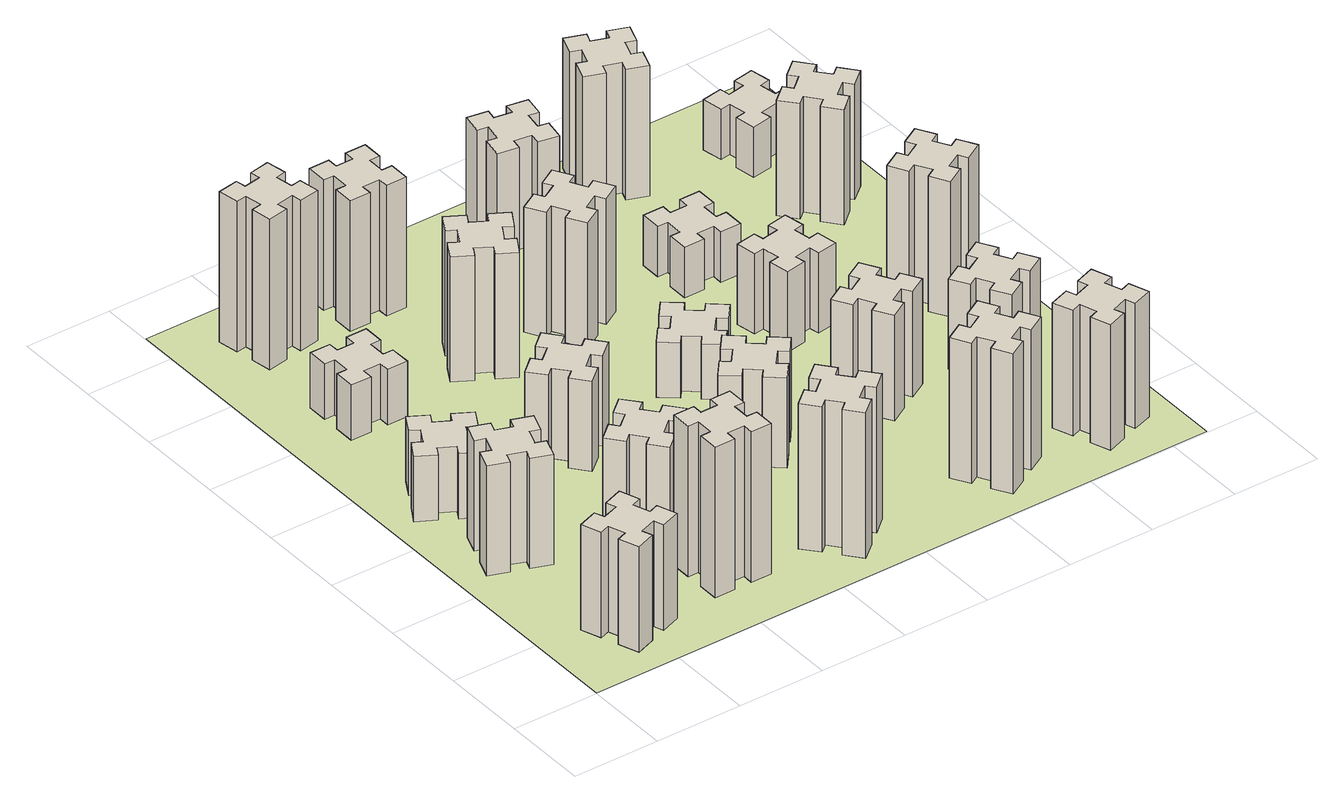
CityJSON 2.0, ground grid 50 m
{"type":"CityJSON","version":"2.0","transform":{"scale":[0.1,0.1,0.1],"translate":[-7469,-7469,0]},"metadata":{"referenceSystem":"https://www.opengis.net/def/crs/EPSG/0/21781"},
"CityObjects":{
"building1":{"type":"Building","attributes":{"class":"1000","function":"1000","usage":"1000","yearOfConstruction":2016,"roofType":"1000","measuredHeight":63,"storeysAboveGround":30,"storeysBelowGround":0},"geometry":[{"type":"Solid","lod":"1","boundaries":[[[[0,1,2,3,4,5,6,7,8,9,10,11,12,13,14,15,16,17,18,19]],[[17,16,20,21]],[[16,15,22,20]],[[15,14,23,22]],[[14,13,24,23]],[[13,12,25,24]],[[12,11,26,25]],[[11,10,27,26]],[[10,9,28,27]],[[9,8,29,28]],[[8,7,30,29]],[[7,6,31,30]],[[6,5,32,31]],[[5,4,33,32]],[[4,3,34,33]],[[3,2,35,34]],[[2,1,36,35]],[[1,0,37,36]],[[0,19,38,37]],[[19,18,39,38]],[[18,17,21,39]],[[24,25,26,27,28,29,30,31,32,33,34,35,36,37,38,39,21,20,22,23]]]]}]},
"building2":{"type":"Building","attributes":{"class":"1000","function":"1000","usage":"1000","yearOfConstruction":2016,"roofType":"1000","measuredHeight":66,"storeysAboveGround":30,"storeysBelowGround":0},"geometry":[{"type":"Solid","lod":"1","boundaries":[[[[40,41,42,43,44,45,46,47,48,49,50,51,52,53,54,55,56,57,58,59]],[[57,56,60,61]],[[56,55,62,60]],[[55,54,63,62]],[[54,53,64,63]],[[53,52,65,64]],[[52,51,66,65]],[[51,50,67,66]],[[50,49,68,67]],[[49,48,69,68]],[[48,47,70,69]],[[47,46,71,70]],[[46,45,72,71]],[[45,44,73,72]],[[44,43,74,73]],[[43,42,75,74]],[[42,41,76,75]],[[41,40,77,76]],[[40,59,78,77]],[[59,58,79,78]],[[58,57,61,79]],[[64,65,66,67,68,69,70,71,72,73,74,75,76,77,78,79,61,60,62,63]]]]}]},
"building3":{"type":"Building","attributes":{"class":"1000","function":"1000","usage":"1000","yearOfConstruction":2016,"roofType":"1000","measuredHeight":39,"storeysAboveGround":30,"storeysBelowGround":0},"geometry":[{"type":"Solid","lod":"1","boundaries":[[[[80,81,82,83,84,85,86,87,88,89,90,91,92,93,94,95,96,97,98,99]],[[97,96,100,101]],[[96,95,102,100]],[[95,94,103,102]],[[94,93,104,103]],[[93,92,105,104]],[[92,91,106,105]],[[91,90,107,106]],[[90,89,108,107]],[[89,88,109,108]],[[88,87,110,109]],[[87,86,111,110]],[[86,85,112,111]],[[85,84,113,112]],[[84,83,114,113]],[[83,82,115,114]],[[82,81,116,115]],[[81,80,117,116]],[[80,99,118,117]],[[99,98,119,118]],[[98,97,101,119]],[[104,105,106,107,108,109,110,111,112,113,114,115,116,117,118,119,101,100,102,103]]]]}]},
"building4":{"type":"Building","attributes":{"class":"1000","function":"1000","usage":"1000","yearOfConstruction":2016,"roofType":"1000","measuredHeight":33,"storeysAboveGround":30,"storeysBelowGround":0},"geometry":[{"type":"Solid","lod":"1","boundaries":[[[[120,121,122,123,124,125,126,127,128,129,130,131,132,133,134,135,136,137,138,139]],[[137,136,140,141]],[[136,135,142,140]],[[135,134,143,142]],[[134,133,144,143]],[[133,132,145,144]],[[132,131,146,145]],[[131,130,147,146]],[[130,129,148,147]],[[129,128,149,148]],[[128,127,150,149]],[[127,126,151,150]],[[126,125,152,151]],[[125,124,153,152]],[[124,123,154,153]],[[123,122,155,154]],[[122,121,156,155]],[[121,120,157,156]],[[120,139,158,157]],[[139,138,159,158]],[[138,137,141,159]],[[144,145,146,147,148,149,150,151,152,153,154,155,156,157,158,159,141,140,142,143]]]]}]},
"building5":{"type":"Building","attributes":{"class":"1000","function":"1000","usage":"1000","yearOfConstruction":2016,"roofType":"1000","measuredHeight":90,"storeysAboveGround":30,"storeysBelowGround":0},"geometry":[{"type":"Solid","lod":"1","boundaries":[[[[160,161,162,163,164,165,166,167,168,169,170,171,172,173,174,175,176,177,178,179]],[[177,176,180,181]],[[176,175,182,180]],[[175,174,183,182]],[[174,173,184,183]],[[173,172,185,184]],[[172,171,186,185]],[[171,170,187,186]],[[170,169,188,187]],[[169,168,189,188]],[[168,167,190,189]],[[167,166,191,190]],[[166,165,192,191]],[[165,164,193,192]],[[164,163,194,193]],[[163,162,195,194]],[[162,161,196,195]],[[161,160,197,196]],[[160,179,198,197]],[[179,178,199,198]],[[178,177,181,199]],[[184,185,186,187,188,189,190,191,192,193,194,195,196,197,198,199,181,180,182,183]]]]}]},
"building6":{"type":"Building","attributes":{"class":"1000","function":"1000","usage":"1000","yearOfConstruction":2016,"roofType":"1000","measuredHeight":51,"storeysAboveGround":30,"storeysBelowGround":0},"geometry":[{"type":"Solid","lod":"1","boundaries":[[[[200,201,202,203,204,205,206,207,208,209,210,211,212,213,214,215,216,217,218,219]],[[217,216,220,221]],[[216,215,222,220]],[[215,214,223,222]],[[214,213,224,223]],[[213,212,225,224]],[[212,211,226,225]],[[211,210,227,226]],[[210,209,228,227]],[[209,208,229,228]],[[208,207,230,229]],[[207,206,231,230]],[[206,205,232,231]],[[205,204,233,232]],[[204,203,234,233]],[[203,202,235,234]],[[202,201,236,235]],[[201,200,237,236]],[[200,219,238,237]],[[219,218,239,238]],[[218,217,221,239]],[[224,225,226,227,228,229,230,231,232,233,234,235,236,237,238,239,221,220,222,223]]]]}]},
"building7":{"type":"Building","attributes":{"class":"1000","function":"1000","usage":"1000","yearOfConstruction":2016,"roofType":"1000","measuredHeight":90,"storeysAboveGround":30,"storeysBelowGround":0},"geometry":[{"type":"Solid","lod":"1","boundaries":[[[[240,241,242,243,244,245,246,247,248,249,250,251,252,253,254,255,256,257,258,259]],[[257,256,260,261]],[[256,255,262,260]],[[255,254,263,262]],[[254,253,264,263]],[[253,252,265,264]],[[252,251,266,265]],[[251,250,267,266]],[[250,249,268,267]],[[249,248,269,268]],[[248,247,270,269]],[[247,246,271,270]],[[246,245,272,271]],[[245,244,273,272]],[[244,243,274,273]],[[243,242,275,274]],[[242,241,276,275]],[[241,240,277,276]],[[240,259,278,277]],[[259,258,279,278]],[[258,257,261,279]],[[264,265,266,267,268,269,270,271,272,273,274,275,276,277,278,279,261,260,262,263]]]]}]},
"building8":{"type":"Building","attributes":{"class":"1000","function":"1000","usage":"1000","yearOfConstruction":2016,"roofType":"1000","measuredHeight":54,"storeysAboveGround":30,"storeysBelowGround":0},"geometry":[{"type":"Solid","lod":"1","boundaries":[[[[280,281,282,283,284,285,286,287,288,289,290,291,292,293,294,295,296,297,298,299]],[[297,296,300,301]],[[296,295,302,300]],[[295,294,303,302]],[[294,293,304,303]],[[293,292,305,304]],[[292,291,306,305]],[[291,290,307,306]],[[290,289,308,307]],[[289,288,309,308]],[[288,287,310,309]],[[287,286,311,310]],[[286,285,312,311]],[[285,284,313,312]],[[284,283,314,313]],[[283,282,315,314]],[[282,281,316,315]],[[281,280,317,316]],[[280,299,318,317]],[[299,298,319,318]],[[298,297,301,319]],[[304,305,306,307,308,309,310,311,312,313,314,315,316,317,318,319,301,300,302,303]]]]}]},
"building9":{"type":"Building","attributes":{"class":"1000","function":"1000","usage":"1000","yearOfConstruction":2016,"roofType":"1000","measuredHeight":87,"storeysAboveGround":30,"storeysBelowGround":0},"geometry":[{"type":"Solid","lod":"1","boundaries":[[[[320,321,322,323,324,325,326,327,328,329,330,331,332,333,334,335,336,337,338,339]],[[337,336,340,341]],[[336,335,342,340]],[[335,334,343,342]],[[334,333,344,343]],[[333,332,345,344]],[[332,331,346,345]],[[331,330,347,346]],[[330,329,348,347]],[[329,328,349,348]],[[328,327,350,349]],[[327,326,351,350]],[[326,325,352,351]],[[325,324,353,352]],[[324,323,354,353]],[[323,322,355,354]],[[322,321,356,355]],[[321,320,357,356]],[[320,339,358,357]],[[339,338,359,358]],[[338,337,341,359]],[[344,345,346,347,348,349,350,351,352,353,354,355,356,357,358,359,341,340,342,343]]]]}]},
"building10":{"type":"Building","attributes":{"class":"1000","function":"1000","usage":"1000","yearOfConstruction":2016,"roofType":"1000","measuredHeight":75,"storeysAboveGround":30,"storeysBelowGround":0},"geometry":[{"type":"Solid","lod":"1","boundaries":[[[[360,361,362,363,364,365,366,367,368,369,370,371,372,373,374,375,376,377,378,379]],[[377,376,380,381]],[[376,375,382,380]],[[375,374,383,382]],[[374,373,384,383]],[[373,372,385,384]],[[372,371,386,385]],[[371,370,387,386]],[[370,369,388,387]],[[369,368,389,388]],[[368,367,390,389]],[[367,366,391,390]],[[366,365,392,391]],[[365,364,393,392]],[[364,363,394,393]],[[363,362,395,394]],[[362,361,396,395]],[[361,360,397,396]],[[360,379,398,397]],[[379,378,399,398]],[[378,377,381,399]],[[384,385,386,387,388,389,390,391,392,393,394,395,396,397,398,399,381,380,382,383]]]]}]},
"building11":{"type":"Building","attributes":{"class":"1000","function":"1000","usage":"1000","yearOfConstruction":2016,"roofType":"1000","measuredHeight":78,"storeysAboveGround":30,"storeysBelowGround":0},"geometry":[{"type":"Solid","lod":"1","boundaries":[[[[400,401,402,403,404,405,406,407,408,409,410,411,412,413,414,415,416,417,418,419]],[[417,416,420,421]],[[416,415,422,420]],[[415,414,423,422]],[[414,413,424,423]],[[413,412,425,424]],[[412,411,426,425]],[[411,410,427,426]],[[410,409,428,427]],[[409,408,429,428]],[[408,407,430,429]],[[407,406,431,430]],[[406,405,432,431]],[[405,404,433,432]],[[404,403,434,433]],[[403,402,435,434]],[[402,401,436,435]],[[401,400,437,436]],[[400,419,438,437]],[[419,418,439,438]],[[418,417,421,439]],[[424,425,426,427,428,429,430,431,432,433,434,435,436,437,438,439,421,420,422,423]]]]}]},
"building12":{"type":"Building","attributes":{"class":"1000","function":"1000","usage":"1000","yearOfConstruction":2016,"roofType":"1000","measuredHeight":54,"storeysAboveGround":30,"storeysBelowGround":0},"geometry":[{"type":"Solid","lod":"1","boundaries":[[[[440,441,442,443,444,445,446,447,448,449,450,451,452,453,454,455,456,457,458,459]],[[457,456,460,461]],[[456,455,462,460]],[[455,454,463,462]],[[454,453,464,463]],[[453,452,465,464]],[[452,451,466,465]],[[451,450,467,466]],[[450,449,468,467]],[[449,448,469,468]],[[448,447,470,469]],[[447,446,471,470]],[[446,445,472,471]],[[445,444,473,472]],[[444,443,474,473]],[[443,442,475,474]],[[442,441,476,475]],[[441,440,477,476]],[[440,459,478,477]],[[459,458,479,478]],[[458,457,461,479]],[[464,465,466,467,468,469,470,471,472,473,474,475,476,477,478,479,461,460,462,463]]]]}]},
"building13":{"type":"Building","attributes":{"class":"1000","function":"1000","usage":"1000","yearOfConstruction":2016,"roofType":"1000","measuredHeight":33,"storeysAboveGround":30,"storeysBelowGround":0},"geometry":[{"type":"Solid","lod":"1","boundaries":[[[[480,481,482,483,484,485,486,487,488,489,490,491,492,493,494,495,496,497,498,499]],[[497,496,500,501]],[[496,495,502,500]],[[495,494,503,502]],[[494,493,504,503]],[[493,492,505,504]],[[492,491,506,505]],[[491,490,507,506]],[[490,489,508,507]],[[489,488,509,508]],[[488,487,510,509]],[[487,486,511,510]],[[486,485,512,511]],[[485,484,513,512]],[[484,483,514,513]],[[483,482,515,514]],[[482,481,516,515]],[[481,480,517,516]],[[480,499,518,517]],[[499,498,519,518]],[[498,497,501,519]],[[504,505,506,507,508,509,510,511,512,513,514,515,516,517,518,519,501,500,502,503]]]]}]},
"building14":{"type":"Building","attributes":{"class":"1000","function":"1000","usage":"1000","yearOfConstruction":2016,"roofType":"1000","measuredHeight":75,"storeysAboveGround":30,"storeysBelowGround":0},"geometry":[{"type":"Solid","lod":"1","boundaries":[[[[520,521,522,523,524,525,526,527,528,529,530,531,532,533,534,535,536,537,538,539]],[[537,536,540,541]],[[536,535,542,540]],[[535,534,543,542]],[[534,533,544,543]],[[533,532,545,544]],[[532,531,546,545]],[[531,530,547,546]],[[530,529,548,547]],[[529,528,549,548]],[[528,527,550,549]],[[527,526,551,550]],[[526,525,552,551]],[[525,524,553,552]],[[524,523,554,553]],[[523,522,555,554]],[[522,521,556,555]],[[521,520,557,556]],[[520,539,558,557]],[[539,538,559,558]],[[538,537,541,559]],[[544,545,546,547,548,549,550,551,552,553,554,555,556,557,558,559,541,540,542,543]]]]}]},
"building15":{"type":"Building","attributes":{"class":"1000","function":"1000","usage":"1000","yearOfConstruction":2016,"roofType":"1000","measuredHeight":84,"storeysAboveGround":30,"storeysBelowGround":0},"geometry":[{"type":"Solid","lod":"1","boundaries":[[[[560,561,562,563,564,565,566,567,568,569,570,571,572,573,574,575,576,577,578,579]],[[577,576,580,581]],[[576,575,582,580]],[[575,574,583,582]],[[574,573,584,583]],[[573,572,585,584]],[[572,571,586,585]],[[571,570,587,586]],[[570,569,588,587]],[[569,568,589,588]],[[568,567,590,589]],[[567,566,591,590]],[[566,565,592,591]],[[565,564,593,592]],[[564,563,594,593]],[[563,562,595,594]],[[562,561,596,595]],[[561,560,597,596]],[[560,579,598,597]],[[579,578,599,598]],[[578,577,581,599]],[[584,585,586,587,588,589,590,591,592,593,594,595,596,597,598,599,581,580,582,583]]]]}]},
"building16":{"type":"Building","attributes":{"class":"1000","function":"1000","usage":"1000","yearOfConstruction":2016,"roofType":"1000","measuredHeight":66,"storeysAboveGround":30,"storeysBelowGround":0},"geometry":[{"type":"Solid","lod":"1","boundaries":[[[[600,601,602,603,604,605,606,607,608,609,610,611,612,613,614,615,616,617,618,619]],[[617,616,620,621]],[[616,615,622,620]],[[615,614,623,622]],[[614,613,624,623]],[[613,612,625,624]],[[612,611,626,625]],[[611,610,627,626]],[[610,609,628,627]],[[609,608,629,628]],[[608,607,630,629]],[[607,606,631,630]],[[606,605,632,631]],[[605,604,633,632]],[[604,603,634,633]],[[603,602,635,634]],[[602,601,636,635]],[[601,600,637,636]],[[600,619,638,637]],[[619,618,639,638]],[[618,617,621,639]],[[624,625,626,627,628,629,630,631,632,633,634,635,636,637,638,639,621,620,622,623]]]]}]},
"building17":{"type":"Building","attributes":{"class":"1000","function":"1000","usage":"1000","yearOfConstruction":2016,"roofType":"1000","measuredHeight":63,"storeysAboveGround":30,"storeysBelowGround":0},"geometry":[{"type":"Solid","lod":"1","boundaries":[[[[640,641,642,643,644,645,646,647,648,649,650,651,652,653,654,655,656,657,658,659]],[[657,656,660,661]],[[656,655,662,660]],[[655,654,663,662]],[[654,653,664,663]],[[653,652,665,664]],[[652,651,666,665]],[[651,650,667,666]],[[650,649,668,667]],[[649,648,669,668]],[[648,647,670,669]],[[647,646,671,670]],[[646,645,672,671]],[[645,644,673,672]],[[644,643,674,673]],[[643,642,675,674]],[[642,641,676,675]],[[641,640,677,676]],[[640,659,678,677]],[[659,658,679,678]],[[658,657,661,679]],[[664,665,666,667,668,669,670,671,672,673,674,675,676,677,678,679,661,660,662,663]]]]}]},
"building18":{"type":"Building","attributes":{"class":"1000","function":"1000","usage":"1000","yearOfConstruction":2016,"roofType":"1000","measuredHeight":48,"storeysAboveGround":30,"storeysBelowGround":0},"geometry":[{"type":"Solid","lod":"1","boundaries":[[[[680,681,682,683,684,685,686,687,688,689,690,691,692,693,694,695,696,697,698,699]],[[697,696,700,701]],[[696,695,702,700]],[[695,694,703,702]],[[694,693,704,703]],[[693,692,705,704]],[[692,691,706,705]],[[691,690,707,706]],[[690,689,708,707]],[[689,688,709,708]],[[688,687,710,709]],[[687,686,711,710]],[[686,685,712,711]],[[685,684,713,712]],[[684,683,714,713]],[[683,682,715,714]],[[682,681,716,715]],[[681,680,717,716]],[[680,699,718,717]],[[699,698,719,718]],[[698,697,701,719]],[[704,705,706,707,708,709,710,711,712,713,714,715,716,717,718,719,701,700,702,703]]]]}]},
"building19":{"type":"Building","attributes":{"class":"1000","function":"1000","usage":"1000","yearOfConstruction":2016,"roofType":"1000","measuredHeight":30,"storeysAboveGround":30,"storeysBelowGround":0},"geometry":[{"type":"Solid","lod":"1","boundaries":[[[[720,721,722,723,724,725,726,727,728,729,730,731,732,733,734,735,736,737,738,739]],[[737,736,740,741]],[[736,735,742,740]],[[735,734,743,742]],[[734,733,744,743]],[[733,732,745,744]],[[732,731,746,745]],[[731,730,747,746]],[[730,729,748,747]],[[729,728,749,748]],[[728,727,750,749]],[[727,726,751,750]],[[726,725,752,751]],[[725,724,753,752]],[[724,723,754,753]],[[723,722,755,754]],[[722,721,756,755]],[[721,720,757,756]],[[720,739,758,757]],[[739,738,759,758]],[[738,737,741,759]],[[744,745,746,747,748,749,750,751,752,753,754,755,756,757,758,759,741,740,742,743]]]]}]},
"building20":{"type":"Building","attributes":{"class":"1000","function":"1000","usage":"1000","yearOfConstruction":2016,"roofType":"1000","measuredHeight":75,"storeysAboveGround":30,"storeysBelowGround":0},"geometry":[{"type":"Solid","lod":"1","boundaries":[[[[760,761,762,763,764,765,766,767,768,769,770,771,772,773,774,775,776,777,778,779]],[[777,776,780,781]],[[776,775,782,780]],[[775,774,783,782]],[[774,773,784,783]],[[773,772,785,784]],[[772,771,786,785]],[[771,770,787,786]],[[770,769,788,787]],[[769,768,789,788]],[[768,767,790,789]],[[767,766,791,790]],[[766,765,792,791]],[[765,764,793,792]],[[764,763,794,793]],[[763,762,795,794]],[[762,761,796,795]],[[761,760,797,796]],[[760,779,798,797]],[[779,778,799,798]],[[778,777,781,799]],[[784,785,786,787,788,789,790,791,792,793,794,795,796,797,798,799,781,780,782,783]]]]}]},
"building21":{"type":"Building","attributes":{"class":"1000","function":"1000","usage":"1000","yearOfConstruction":2016,"roofType":"1000","measuredHeight":54,"storeysAboveGround":30,"storeysBelowGround":0},"geometry":[{"type":"Solid","lod":"1","boundaries":[[[[800,801,802,803,804,805,806,807,808,809,810,811,812,813,814,815,816,817,818,819]],[[817,816,820,821]],[[816,815,822,820]],[[815,814,823,822]],[[814,813,824,823]],[[813,812,825,824]],[[812,811,826,825]],[[811,810,827,826]],[[810,809,828,827]],[[809,808,829,828]],[[808,807,830,829]],[[807,806,831,830]],[[806,805,832,831]],[[805,804,833,832]],[[804,803,834,833]],[[803,802,835,834]],[[802,801,836,835]],[[801,800,837,836]],[[800,819,838,837]],[[819,818,839,838]],[[818,817,821,839]],[[824,825,826,827,828,829,830,831,832,833,834,835,836,837,838,839,821,820,822,823]]]]}]},
"building22":{"type":"Building","attributes":{"class":"1000","function":"1000","usage":"1000","yearOfConstruction":2016,"roofType":"1000","measuredHeight":78,"storeysAboveGround":30,"storeysBelowGround":0},"geometry":[{"type":"Solid","lod":"1","boundaries":[[[[840,841,842,843,844,845,846,847,848,849,850,851,852,853,854,855,856,857,858,859]],[[857,856,860,861]],[[856,855,862,860]],[[855,854,863,862]],[[854,853,864,863]],[[853,852,865,864]],[[852,851,866,865]],[[851,850,867,866]],[[850,849,868,867]],[[849,848,869,868]],[[848,847,870,869]],[[847,846,871,870]],[[846,845,872,871]],[[845,844,873,872]],[[844,843,874,873]],[[843,842,875,874]],[[842,841,876,875]],[[841,840,877,876]],[[840,859,878,877]],[[859,858,879,878]],[[858,857,861,879]],[[864,865,866,867,868,869,870,871,872,873,874,875,876,877,878,879,861,860,862,863]]]]}]},
"building23":{"type":"Building","attributes":{"class":"1000","function":"1000","usage":"1000","yearOfConstruction":2016,"roofType":"1000","measuredHeight":81,"storeysAboveGround":30,"storeysBelowGround":0},"geometry":[{"type":"Solid","lod":"1","boundaries":[[[[880,881,882,883,884,885,886,887,888,889,890,891,892,893,894,895,896,897,898,899]],[[897,896,900,901]],[[896,895,902,900]],[[895,894,903,902]],[[894,893,904,903]],[[893,892,905,904]],[[892,891,906,905]],[[891,890,907,906]],[[890,889,908,907]],[[889,888,909,908]],[[888,887,910,909]],[[887,886,911,910]],[[886,885,912,911]],[[885,884,913,912]],[[884,883,914,913]],[[883,882,915,914]],[[882,881,916,915]],[[881,880,917,916]],[[880,899,918,917]],[[899,898,919,918]],[[898,897,901,919]],[[904,905,906,907,908,909,910,911,912,913,914,915,916,917,918,919,901,900,902,903]]]]}]},
"building24":{"type":"Building","attributes":{"class":"1000","function":"1000","usage":"1000","yearOfConstruction":2016,"roofType":"1000","measuredHeight":69,"storeysAboveGround":30,"storeysBelowGround":0},"geometry":[{"type":"Solid","lod":"1","boundaries":[[[[920,921,922,923,924,925,926,927,928,929,930,931,932,933,934,935,936,937,938,939]],[[937,936,940,941]],[[936,935,942,940]],[[935,934,943,942]],[[934,933,944,943]],[[933,932,945,944]],[[932,931,946,945]],[[931,930,947,946]],[[930,929,948,947]],[[929,928,949,948]],[[928,927,950,949]],[[927,926,951,950]],[[926,925,952,951]],[[925,924,953,952]],[[924,923,954,953]],[[923,922,955,954]],[[922,921,956,955]],[[921,920,957,956]],[[920,939,958,957]],[[939,938,959,958]],[[938,937,941,959]],[[944,945,946,947,948,949,950,951,952,953,954,955,956,957,958,959,941,940,942,943]]]]}]},
"building25":{"type":"Building","attributes":{"class":"1000","function":"1000","usage":"1000","yearOfConstruction":2016,"roofType":"1000","measuredHeight":30,"storeysAboveGround":30,"storeysBelowGround":0},"geometry":[{"type":"Solid","lod":"1","boundaries":[[[[960,961,962,963,964,965,966,967,968,969,970,971,972,973,974,975,976,977,978,979]],[[977,976,980,981]],[[976,975,982,980]],[[975,974,983,982]],[[974,973,984,983]],[[973,972,985,984]],[[972,971,986,985]],[[971,970,987,986]],[[970,969,988,987]],[[969,968,989,988]],[[968,967,990,989]],[[967,966,991,990]],[[966,965,992,991]],[[965,964,993,992]],[[964,963,994,993]],[[963,962,995,994]],[[962,961,996,995]],[[961,960,997,996]],[[960,979,998,997]],[[979,978,999,998]],[[978,977,981,999]],[[984,985,986,987,988,989,990,991,992,993,994,995,996,997,998,999,981,980,982,983]]]]}]},
"landuse1":{"type":"LandUse","attributes":{"name":"plot1","function":"1010"},"geometry":[{"type":"MultiSurface","lod":"1","boundaries":[[[1000,1001,1002,1003]]]}]}
},
"vertices":[
[355,385,0],[389,291,0],[333,270,0],[374,157,0],[487,199,0],[466,255,0],[560,289,0],[580,233,0],[693,274,0],[652,387,0],[596,366,0],[562,460,0],[618,480,0],[577,593,0],[464,552,0],[485,496,0],[391,462,0],[370,518,0],[257,477,0],[299,364,0],[391,462,630],[370,518,630],[485,496,630],[464,552,630],[577,593,630],[618,480,630],[562,460,630],[596,366,630],[652,387,630],[693,274,630],[580,233,630],[560,289,630],[466,255,630],[487,199,630],[374,157,630],[333,270,630],[389,291,630],[355,385,630],[299,364,630],[257,477,630],
[460,1302,0],[366,1336,0],[387,1392,0],[274,1433,0],[233,1320,0],[289,1300,0],[255,1206,0],[199,1227,0],[157,1114,0],[270,1073,0],[291,1129,0],[385,1095,0],[364,1039,0],[477,997,0],[518,1110,0],[462,1131,0],[496,1225,0],[552,1204,0],[593,1317,0],[480,1358,0],[496,1225,660],[552,1204,660],[462,1131,660],[518,1110,660],[477,997,660],[364,1039,660],[385,1095,660],[291,1129,660],[270,1073,660],[157,1114,660],[199,1227,660],[255,1206,660],[289,1300,660],[233,1320,660],[274,1433,660],[387,1392,660],[366,1336,660],[460,1302,660],[480,1358,660],[593,1317,660],
[474,1826,0],[387,1876,0],[417,1928,0],[313,1988,0],[253,1884,0],[305,1854,0],[255,1767,0],[203,1797,0],[143,1693,0],[247,1633,0],[277,1685,0],[364,1635,0],[334,1583,0],[438,1523,0],[498,1627,0],[446,1657,0],[496,1744,0],[548,1714,0],[608,1818,0],[504,1878,0],[496,1744,390],[548,1714,390],[446,1657,390],[498,1627,390],[438,1523,390],[334,1583,390],[364,1635,390],[277,1685,390],[247,1633,390],[143,1693,390],[203,1797,390],[255,1767,390],[305,1854,390],[253,1884,390],[313,1988,390],[417,1928,390],[387,1876,390],[474,1826,390],[504,1878,390],[608,1818,390],
[425,2485,0],[525,2485,0],[525,2425,0],[645,2425,0],[645,2545,0],[585,2545,0],[585,2645,0],[645,2645,0],[645,2765,0],[525,2765,0],[525,2705,0],[425,2705,0],[425,2765,0],[305,2765,0],[305,2645,0],[365,2645,0],[365,2545,0],[305,2545,0],[305,2425,0],[425,2425,0],[365,2545,330],[305,2545,330],[365,2645,330],[305,2645,330],[305,2765,330],[425,2765,330],[425,2705,330],[525,2705,330],[525,2765,330],[645,2765,330],[645,2645,330],[585,2645,330],[585,2545,330],[645,2545,330],[645,2425,330],[525,2425,330],[525,2485,330],[425,2485,330],[425,2425,330],[305,2425,330],
[1165,585,0],[1065,585,0],[1065,645,0],[945,645,0],[945,525,0],[1005,525,0],[1005,425,0],[945,425,0],[945,305,0],[1065,305,0],[1065,365,0],[1165,365,0],[1165,305,0],[1285,305,0],[1285,425,0],[1225,425,0],[1225,525,0],[1285,525,0],[1285,645,0],[1165,645,0],[1225,525,900],[1285,525,900],[1225,425,900],[1285,425,900],[1285,305,900],[1165,305,900],[1165,365,900],[1065,365,900],[1065,305,900],[945,305,900],[945,425,900],[1005,425,900],[1005,525,900],[945,525,900],[945,645,900],[1065,645,900],[1065,585,900],[1165,585,900],[1165,645,900],[1285,645,900],
[1083,1232,0],[1006,1167,0],[968,1213,0],[876,1136,0],[953,1044,0],[999,1083,0],[1063,1006,0],[1017,968,0],[1094,876,0],[1186,953,0],[1148,999,0],[1224,1063,0],[1263,1017,0],[1355,1094,0],[1278,1186,0],[1232,1148,0],[1167,1224,0],[1213,1263,0],[1136,1355,0],[1044,1278,0],[1167,1224,510],[1213,1263,510],[1232,1148,510],[1278,1186,510],[1355,1094,510],[1263,1017,510],[1224,1063,510],[1148,999,510],[1186,953,510],[1094,876,510],[1017,968,510],[1063,1006,510],[999,1083,510],[953,1044,510],[876,1136,510],[968,1213,510],[1006,1167,510],[1083,1232,510],[1044,1278,510],[1136,1355,510],
[445,3218,0],[544,3236,0],[554,3177,0],[672,3197,0],[651,3316,0],[592,3305,0],[575,3404,0],[634,3414,0],[613,3532,0],[495,3511,0],[505,3452,0],[407,3435,0],[397,3494,0],[278,3473,0],[299,3355,0],[358,3365,0],[376,3267,0],[317,3257,0],[337,3138,0],[456,3159,0],[376,3267,900],[317,3257,900],[358,3365,900],[299,3355,900],[278,3473,900],[397,3494,900],[407,3435,900],[505,3452,900],[495,3511,900],[613,3532,900],[634,3414,900],[575,3404,900],[592,3305,900],[651,3316,900],[672,3197,900],[554,3177,900],[544,3236,900],[445,3218,900],[456,3159,900],[337,3138,900],
[1232,1788,0],[1167,1864,0],[1213,1903,0],[1136,1995,0],[1044,1918,0],[1083,1872,0],[1006,1807,0],[968,1853,0],[876,1776,0],[953,1684,0],[999,1723,0],[1063,1646,0],[1017,1608,0],[1094,1516,0],[1186,1593,0],[1148,1639,0],[1224,1703,0],[1263,1657,0],[1355,1734,0],[1278,1826,0],[1224,1703,540],[1263,1657,540],[1148,1639,540],[1186,1593,540],[1094,1516,540],[1017,1608,540],[1063,1646,540],[999,1723,540],[953,1684,540],[876,1776,540],[968,1853,540],[1006,1807,540],[1083,1872,540],[1044,1918,540],[1136,1995,540],[1213,1903,540],[1167,1864,540],[1232,1788,540],[1278,1826,540],[1355,1734,540],
[1723,492,0],[1646,427,0],[1608,473,0],[1516,396,0],[1593,304,0],[1639,343,0],[1703,266,0],[1657,228,0],[1734,136,0],[1826,213,0],[1788,259,0],[1864,323,0],[1903,277,0],[1995,354,0],[1918,446,0],[1872,408,0],[1807,484,0],[1853,523,0],[1776,615,0],[1684,538,0],[1807,484,870],[1853,523,870],[1872,408,870],[1918,446,870],[1995,354,870],[1903,277,870],[1864,323,870],[1788,259,870],[1826,213,870],[1734,136,870],[1657,228,870],[1703,266,870],[1639,343,870],[1593,304,870],[1516,396,870],[1608,473,870],[1646,427,870],[1723,492,870],[1684,538,870],[1776,615,870],
[1314,2666,0],[1227,2716,0],[1257,2768,0],[1153,2828,0],[1093,2724,0],[1145,2694,0],[1095,2607,0],[1043,2637,0],[983,2533,0],[1087,2473,0],[1117,2525,0],[1204,2475,0],[1174,2423,0],[1278,2363,0],[1338,2467,0],[1286,2497,0],[1336,2584,0],[1388,2554,0],[1448,2658,0],[1344,2718,0],[1336,2584,750],[1388,2554,750],[1286,2497,750],[1338,2467,750],[1278,2363,750],[1174,2423,750],[1204,2475,750],[1117,2525,750],[1087,2473,750],[983,2533,750],[1043,2637,750],[1095,2607,750],[1145,2694,750],[1093,2724,750],[1153,2828,750],[1257,2768,750],[1227,2716,750],[1314,2666,750],[1344,2718,750],[1448,2658,750],
[1065,3445,0],[965,3445,0],[965,3505,0],[845,3505,0],[845,3385,0],[905,3385,0],[905,3285,0],[845,3285,0],[845,3165,0],[965,3165,0],[965,3225,0],[1065,3225,0],[1065,3165,0],[1185,3165,0],[1185,3285,0],[1125,3285,0],[1125,3385,0],[1185,3385,0],[1185,3505,0],[1065,3505,0],[1125,3385,780],[1185,3385,780],[1125,3285,780],[1185,3285,780],[1185,3165,780],[1065,3165,780],[1065,3225,780],[965,3225,780],[965,3165,780],[845,3165,780],[845,3285,780],[905,3285,780],[905,3385,780],[845,3385,780],[845,3505,780],[965,3505,780],[965,3445,780],[1065,3445,780],[1065,3505,780],[1185,3505,780],
[1907,1106,0],[1972,1183,0],[2018,1144,0],[2095,1236,0],[2003,1313,0],[1964,1267,0],[1888,1332,0],[1926,1378,0],[1834,1455,0],[1757,1363,0],[1803,1324,0],[1739,1248,0],[1693,1286,0],[1616,1194,0],[1708,1117,0],[1746,1163,0],[1823,1099,0],[1784,1053,0],[1876,976,0],[1953,1068,0],[1823,1099,540],[1784,1053,540],[1746,1163,540],[1708,1117,540],[1616,1194,540],[1693,1286,540],[1739,1248,540],[1803,1324,540],[1757,1363,540],[1834,1455,540],[1926,1378,540],[1888,1332,540],[1964,1267,540],[2003,1313,540],[2095,1236,540],[2018,1144,540],[1972,1183,540],[1907,1106,540],[1953,1068,540],[1876,976,540],
[2007,1746,0],[2072,1823,0],[2118,1784,0],[2195,1876,0],[2103,1953,0],[2064,1907,0],[1988,1972,0],[2026,2018,0],[1934,2095,0],[1857,2003,0],[1903,1964,0],[1839,1888,0],[1793,1926,0],[1716,1834,0],[1808,1757,0],[1846,1803,0],[1923,1739,0],[1884,1693,0],[1976,1616,0],[2053,1708,0],[1923,1739,330],[1884,1693,330],[1846,1803,330],[1808,1757,330],[1716,1834,330],[1793,1926,330],[1839,1888,330],[1903,1964,330],[1857,2003,330],[1934,2095,330],[2026,2018,330],[1988,1972,330],[2064,1907,330],[2103,1953,330],[2195,1876,330],[2118,1784,330],[2072,1823,330],[2007,1746,330],[2053,1708,330],[1976,1616,330],
[1744,2716,0],[1657,2666,0],[1627,2718,0],[1523,2658,0],[1583,2554,0],[1635,2584,0],[1685,2497,0],[1633,2467,0],[1693,2363,0],[1797,2423,0],[1767,2475,0],[1854,2525,0],[1884,2473,0],[1988,2533,0],[1928,2637,0],[1876,2607,0],[1826,2694,0],[1878,2724,0],[1818,2828,0],[1714,2768,0],[1826,2694,750],[1878,2724,750],[1876,2607,750],[1928,2637,750],[1988,2533,750],[1884,2473,750],[1854,2525,750],[1767,2475,750],[1797,2423,750],[1693,2363,750],[1633,2467,750],[1685,2497,750],[1635,2584,750],[1583,2554,750],[1523,2658,750],[1627,2718,750],[1657,2666,750],[1744,2716,750],[1714,2768,750],[1818,2828,750],
[2575,364,0],[2625,277,0],[2573,247,0],[2633,143,0],[2737,203,0],[2707,255,0],[2794,305,0],[2824,253,0],[2928,313,0],[2868,417,0],[2816,387,0],[2766,474,0],[2818,504,0],[2758,608,0],[2654,548,0],[2684,496,0],[2597,446,0],[2567,498,0],[2463,438,0],[2523,334,0],[2597,446,840],[2567,498,840],[2684,496,840],[2654,548,840],[2758,608,840],[2818,504,840],[2766,474,840],[2816,387,840],[2868,417,840],[2928,313,840],[2824,253,840],[2794,305,840],[2707,255,840],[2737,203,840],[2633,143,840],[2573,247,840],[2625,277,840],[2575,364,840],[2523,334,840],[2463,438,840],
[2024,3435,0],[1925,3452,0],[1936,3511,0],[1817,3532,0],[1797,3414,0],[1856,3404,0],[1838,3305,0],[1779,3316,0],[1758,3197,0],[1877,3177,0],[1887,3236,0],[1985,3218,0],[1975,3159,0],[2093,3138,0],[2114,3257,0],[2055,3267,0],[2072,3365,0],[2131,3355,0],[2152,3473,0],[2034,3494,0],[2072,3365,660],[2131,3355,660],[2055,3267,660],[2114,3257,660],[2093,3138,660],[1975,3159,660],[1985,3218,660],[1887,3236,660],[1877,3177,660],[1758,3197,660],[1779,3316,660],[1838,3305,660],[1856,3404,660],[1797,3414,660],[1817,3532,660],[1936,3511,660],[1925,3452,660],[2024,3435,660],[2034,3494,660],[2152,3473,660],
[2584,1336,0],[2497,1286,0],[2467,1338,0],[2363,1278,0],[2423,1174,0],[2475,1204,0],[2525,1117,0],[2473,1087,0],[2533,983,0],[2637,1043,0],[2607,1095,0],[2694,1145,0],[2724,1093,0],[2828,1153,0],[2768,1257,0],[2716,1227,0],[2666,1314,0],[2718,1344,0],[2658,1448,0],[2554,1388,0],[2666,1314,630],[2718,1344,630],[2716,1227,630],[2768,1257,630],[2828,1153,630],[2724,1093,630],[2694,1145,630],[2607,1095,630],[2637,1043,630],[2533,983,630],[2473,1087,630],[2525,1117,630],[2475,1204,630],[2423,1174,630],[2363,1278,630],[2467,1338,630],[2497,1286,630],[2584,1336,630],[2554,1388,630],[2658,1448,630],
[2478,1985,0],[2496,1887,0],[2437,1877,0],[2457,1758,0],[2576,1779,0],[2565,1838,0],[2664,1856,0],[2674,1797,0],[2792,1817,0],[2771,1936,0],[2712,1925,0],[2695,2024,0],[2754,2034,0],[2733,2152,0],[2615,2131,0],[2625,2072,0],[2527,2055,0],[2517,2114,0],[2398,2093,0],[2419,1975,0],[2527,2055,480],[2517,2114,480],[2625,2072,480],[2615,2131,480],[2733,2152,480],[2754,2034,480],[2695,2024,480],[2712,1925,480],[2771,1936,480],[2792,1817,480],[2674,1797,480],[2664,1856,480],[2565,1838,480],[2576,1779,480],[2457,1758,480],[2437,1877,480],[2496,1887,480],[2478,1985,480],[2419,1975,480],[2398,2093,480],
[2605,2545,0],[2605,2645,0],[2665,2645,0],[2665,2765,0],[2545,2765,0],[2545,2705,0],[2445,2705,0],[2445,2765,0],[2325,2765,0],[2325,2645,0],[2385,2645,0],[2385,2545,0],[2325,2545,0],[2325,2425,0],[2445,2425,0],[2445,2485,0],[2545,2485,0],[2545,2425,0],[2665,2425,0],[2665,2545,0],[2545,2485,300],[2545,2425,300],[2445,2485,300],[2445,2425,300],[2325,2425,300],[2325,2545,300],[2385,2545,300],[2385,2645,300],[2325,2645,300],[2325,2765,300],[2445,2765,300],[2445,2705,300],[2545,2705,300],[2545,2765,300],[2665,2765,300],[2665,2645,300],[2605,2645,300],[2605,2545,300],[2665,2545,300],[2665,2425,300],
[3215,385,0],[3249,291,0],[3193,270,0],[3234,157,0],[3347,199,0],[3326,255,0],[3420,289,0],[3440,233,0],[3553,274,0],[3512,387,0],[3456,366,0],[3422,460,0],[3478,480,0],[3437,593,0],[3324,552,0],[3345,496,0],[3251,462,0],[3230,518,0],[3117,477,0],[3159,364,0],[3251,462,750],[3230,518,750],[3345,496,750],[3324,552,750],[3437,593,750],[3478,480,750],[3422,460,750],[3456,366,750],[3512,387,750],[3553,274,750],[3440,233,750],[3420,289,750],[3326,255,750],[3347,199,750],[3234,157,750],[3193,270,750],[3249,291,750],[3215,385,750],[3159,364,750],[3117,477,750],
[3356,1127,0],[3306,1214,0],[3358,1244,0],[3298,1348,0],[3194,1288,0],[3224,1236,0],[3137,1186,0],[3107,1238,0],[3003,1178,0],[3063,1074,0],[3115,1104,0],[3165,1017,0],[3113,987,0],[3173,883,0],[3277,943,0],[3247,995,0],[3334,1045,0],[3364,993,0],[3468,1053,0],[3408,1157,0],[3334,1045,540],[3364,993,540],[3247,995,540],[3277,943,540],[3173,883,540],[3113,987,540],[3165,1017,540],[3115,1104,540],[3063,1074,540],[3003,1178,540],[3107,1238,540],[3137,1186,540],[3224,1236,540],[3194,1288,540],[3298,1348,540],[3358,1244,540],[3306,1214,540],[3356,1127,540],[3408,1157,540],[3468,1053,540],
[2511,3349,0],[2605,3315,0],[2584,3259,0],[2697,3217,0],[2738,3330,0],[2682,3351,0],[2716,3445,0],[2772,3424,0],[2813,3537,0],[2700,3578,0],[2680,3522,0],[2586,3556,0],[2607,3612,0],[2494,3653,0],[2453,3540,0],[2509,3520,0],[2475,3426,0],[2419,3447,0],[2377,3334,0],[2490,3293,0],[2475,3426,780],[2419,3447,780],[2509,3520,780],[2453,3540,780],[2494,3653,780],[2607,3612,780],[2586,3556,780],[2680,3522,780],[2700,3578,780],[2813,3537,780],[2772,3424,780],[2716,3445,780],[2682,3351,780],[2738,3330,780],[2697,3217,780],[2584,3259,780],[2605,3315,780],[2511,3349,780],[2490,3293,780],[2377,3334,780],
[3215,1744,0],[3265,1657,0],[3213,1627,0],[3273,1523,0],[3377,1583,0],[3347,1635,0],[3434,1685,0],[3464,1633,0],[3568,1693,0],[3508,1797,0],[3456,1767,0],[3406,1854,0],[3458,1884,0],[3398,1988,0],[3294,1928,0],[3324,1876,0],[3237,1826,0],[3207,1878,0],[3103,1818,0],[3163,1714,0],[3237,1826,810],[3207,1878,810],[3324,1876,810],[3294,1928,810],[3398,1988,810],[3458,1884,810],[3406,1854,810],[3456,1767,810],[3508,1797,810],[3568,1693,810],[3464,1633,810],[3434,1685,810],[3347,1635,810],[3377,1583,810],[3273,1523,810],[3213,1627,810],[3265,1657,810],[3215,1744,810],[3163,1714,810],[3103,1818,810],
[3452,2728,0],[3387,2804,0],[3433,2843,0],[3356,2935,0],[3264,2858,0],[3303,2812,0],[3226,2747,0],[3188,2793,0],[3096,2716,0],[3173,2624,0],[3219,2663,0],[3283,2586,0],[3237,2548,0],[3314,2456,0],[3406,2533,0],[3368,2579,0],[3444,2643,0],[3483,2597,0],[3575,2674,0],[3498,2766,0],[3444,2643,690],[3483,2597,690],[3368,2579,690],[3406,2533,690],[3314,2456,690],[3237,2548,690],[3283,2586,690],[3219,2663,690],[3173,2624,690],[3096,2716,690],[3188,2793,690],[3226,2747,690],[3303,2812,690],[3264,2858,690],[3356,2935,690],[3433,2843,690],[3387,2804,690],[3452,2728,690],[3498,2766,690],[3575,2674,690],
[3452,3205,0],[3435,3304,0],[3494,3314,0],[3473,3432,0],[3355,3411,0],[3365,3352,0],[3267,3335,0],[3257,3394,0],[3138,3373,0],[3159,3255,0],[3218,3265,0],[3236,3167,0],[3177,3157,0],[3197,3038,0],[3316,3059,0],[3305,3118,0],[3404,3136,0],[3414,3077,0],[3532,3097,0],[3511,3216,0],[3404,3136,300],[3414,3077,300],[3305,3118,300],[3316,3059,300],[3197,3038,300],[3177,3157,300],[3236,3167,300],[3218,3265,300],[3159,3255,300],[3138,3373,300],[3257,3394,300],[3267,3335,300],[3365,3352,300],[3355,3411,300],[3473,3432,300],[3494,3314,300],[3435,3304,300],[3452,3205,300],[3511,3216,300],[3532,3097,300],
[5,3705,0],[3705,3705,0],[3705,5,0],[5,5,0]
]}
